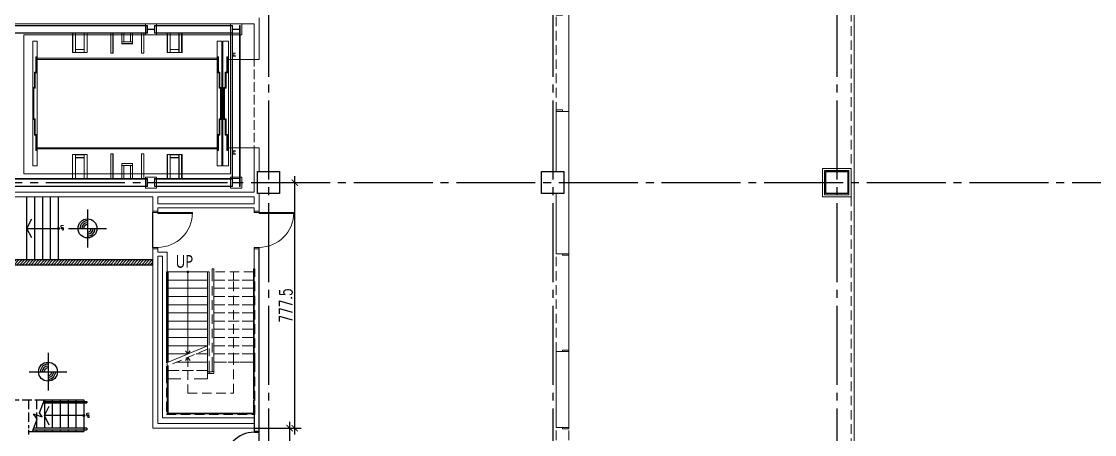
# Model space of a CAD drawing. Header units: millimetres. Extents: x -960 to 41501, y -1010 to 11880.
# Drawn here: x 23577 to 26976, y 3702 to 5010 of the extents above; entities that cross this region are included whole.
import ezdxf
from ezdxf.enums import TextEntityAlignment as Align

# ---------------------------------------------------------------- set-up
doc = ezdxf.new("R2010")
doc.units = ezdxf.units.MM
doc.header["$LTSCALE"] = 100
for name, pattern in [('X-S-FAB-L10$0$COL-CEN-LIN', [3.25, 2.5, -0.25, 0.25, -0.25]), ('X-S-FAB-L10$0$HIDDEN', [0.4, 0.3, -0.1]), ('X-S-FAB-L10$0$JJP_虛線(退縮線、投影線、地下室範圍、非屬本工程、圖面分區)', [0.45, 0.3, -0.15]), ('X-S-FAB-L10$0$虛線', [0.846667, 0.423333, -0.423333])]:
    doc.linetypes.add(name, pattern=pattern)
for name, color, linetype in [('X-S-FAB-L10$0$#3電梯_1F_82_0', 8, 'Continuous'), ('X-S-FAB-L10$0$#3電梯_1F_82_CAGE', 8, 'Continuous'), ('X-S-FAB-L10$0$#3電梯_1F_82_DIM', 8, 'Continuous'), ('X-S-FAB-L10$0$#3電梯_1F_82_RC', 8, 'Continuous'), ('X-S-FAB-L10$0$#3電梯_1F_82_WEIGHT', 8, 'Continuous'), ('X-S-FAB-L10$0$0-arr', 8, 'Continuous'), ('X-S-FAB-L10$0$0-DIM-INT', 8, 'Continuous'), ('X-S-FAB-L10$0$0-DIM-TXT', 8, 'Continuous'), ('X-S-FAB-L10$0$12', 8, 'Continuous'), ('X-S-FAB-L10$0$A-OBJE-2D', 8, 'X-S-FAB-L10$0$HIDDEN'), ('X-S-FAB-L10$0$A-STRS', 8, 'Continuous'), ('X-S-FAB-L10$0$A-TEXT', 8, 'Continuous'), ('X-S-FAB-L10$0$A-WALL-EX', 8, 'Continuous'), ('X-S-FAB-L10$0$A-WALL-IN', 8, 'Continuous'), ('X-S-FAB-L10$0$BLOCK', 8, 'Continuous'), ('X-S-FAB-L10$0$CCL', 8, 'X-S-FAB-L10$0$COL-CEN-LIN'), ('X-S-FAB-L10$0$COL-S', 8, 'Continuous'), ('X-S-FAB-L10$0$Door', 8, 'Continuous'), ('X-S-FAB-L10$0$DW_Frame', 8, 'Continuous'), ('X-S-FAB-L10$0$HID', 8, 'X-S-FAB-L10$0$HIDDEN'), ('X-S-FAB-L10$0$HR', 8, 'Continuous'), ('X-S-FAB-L10$0$ST', 8, 'Continuous'), ('X-S-FAB-L10$0$TXT', 8, 'Continuous'), ('X-S-FAB-L10$0$WALL_188K_IN', 8, 'Continuous')]:
    doc.layers.add(name, color=color, linetype=linetype)
doc.styles.add('X-S-FAB-L10$0$CHINA', font='simplex.shx', dxfattribs={"width": 0.75, "bigfont": 'chineset.shx'})
doc.styles.add('X-S-FAB-L10$0$DimStyUse', font='romans.shx', dxfattribs={"width": 0.7})
doc.styles.add('X-S-FAB-L10$0$Standard', font='', dxfattribs={"width": 0.8})
doc.styles.add('X-S-FAB-L10$0$TG_NOTE_TEXT', font='simplex.shx', dxfattribs={"width": 0.75, "bigfont": 'chineset.shx'})
doc.styles.get('X-S-FAB-L10$0$Standard').set_extended_font_data('Microsoft JhengHei')

# ---------------------------------------------------------------- blocks, each defined once
blk = doc.blocks.new('X-S-FAB-L10$0$FAB2-L05')
at = {"layer": 'X-S-FAB-L10$0$CCL'}
for p, q in [((-1800, 11005), (-1800, 0)), ((-900, 11005), (-900, 0)), ((0, 11005), (0, 0)), ((-26880, 5220), (1210, 5220))]:
    blk.add_line(p, q, dxfattribs=at)
at = {"layer": 'X-S-FAB-L10$0$COL-S'}
for points in [[(-1835, 5255), (-1765, 5255), (-1765, 5185), (-1835, 5185)], [(-935, 5255), (-865, 5255), (-865, 5185), (-935, 5185)], [(-35, 5255), (35, 5255), (35, 5185), (-35, 5185)]]:
    blk.add_lwpolyline(points, close=True, dxfattribs=at)
blk = doc.blocks.new('X-S-FAB-L10$0$萬用門(22改)-REVISED[8]_1')
at = {"layer": 'X-S-FAB-L10$0$Door', "color": 4, "lineweight": 0}
for p, q in [((24009, 4410), (23994, 4410)), ((23994, 4410), (23994, 4405)), ((23994, 4405), (24009, 4405)), ((24009, 4405), (24009, 4410)), ((24009, 4405), (24119, 4405)), ((24009, 4402), (24009, 4405)), ((24119, 4402), (24009, 4402)), ((24119, 4405), (24119, 4402)), ((24009, 4295), (23994, 4295)), ((23994, 4295), (23994, 4290)), ((23994, 4290), (24009, 4290)), ((24009, 4290), (24009, 4295))]:
    blk.add_line(p, q, dxfattribs=at)
blk.add_arc((24009, 4405), 110, 270, 0, dxfattribs=at)
blk = doc.blocks.new('X-S-FAB-L10$0$萬用門(22改)-REVISED[49]_1')
at = {"layer": 'X-S-FAB-L10$0$Door', "color": 4, "linetype": 'X-S-FAB-L10$0$JJP_虛線(退縮線、投影線、地下室範圍、非屬本工程、圖面分區)', "lineweight": 0}
for p, q in [((25271.442029, 3965), (25271.442029, 4275)), ((25290.942029, 4270), (25290.942029, 4275)), ((25290.942029, 4275), (25310.942029, 4275)), ((25310.942029, 4270), (25290.942029, 4270)), ((25310.942029, 4275), (25310.942029, 4270)), ((25310.942029, 3965), (25310.942029, 4275)), ((25310.942029, 3970), (25290.942029, 3970)), ((25290.942029, 3970), (25290.942029, 3965)), ((25290.942029, 3965), (25310.942029, 3965)), ((25310.942029, 3965), (25310.942029, 3970))]:
    blk.add_line(p, q, dxfattribs=at)
blk = doc.blocks.new('X-S-FAB-L10$0$萬用門(22改)-REVISED[50]_1')
at = {"layer": 'X-S-FAB-L10$0$Door', "color": 4, "linetype": 'X-S-FAB-L10$0$JJP_虛線(退縮線、投影線、地下室範圍、非屬本工程、圖面分區)', "lineweight": 0}
for p, q in [((25271.442029, 3325), (25271.442029, 3725)), ((25290.942029, 3720), (25290.942029, 3725)), ((25290.942029, 3725), (25310.942029, 3725)), ((25310.942029, 3720), (25290.942029, 3720)), ((25310.942029, 3725), (25310.942029, 3720)), ((25310.942029, 3325), (25310.942029, 3725)), ((25310.942029, 3330), (25290.942029, 3330)), ((25290.942029, 3330), (25290.942029, 3325)), ((25290.942029, 3325), (25310.942029, 3325)), ((25310.942029, 3325), (25310.942029, 3330))]:
    blk.add_line(p, q, dxfattribs=at)
blk = doc.blocks.new('X-S-FAB-L10$0$萬用門(22改)-REVISED[51]_1')
at = {"layer": 'X-S-FAB-L10$0$Door', "color": 4, "linetype": 'X-S-FAB-L10$0$JJP_虛線(退縮線、投影線、地下室範圍、非屬本工程、圖面分區)', "lineweight": 0}
for p, q in [((25271.442029, 5029.85), (25271.442029, 5034.85)), ((25271.442029, 5034.85), (25291.442029, 5034.85)), ((25271.442029, 4724.85), (25271.442029, 5034.85)), ((25291.442029, 5034.85), (25291.442029, 5029.85)), ((25310.942029, 4724.85), (25310.942029, 5034.85)), ((25291.442029, 5029.85), (25271.442029, 5029.85)), ((25291.442029, 4729.85), (25271.442029, 4729.85)), ((25271.442029, 4729.85), (25271.442029, 4724.85)), ((25271.442029, 4724.85), (25291.442029, 4724.85)), ((25291.442029, 4724.85), (25291.442029, 4729.85))]:
    blk.add_line(p, q, dxfattribs=at)
blk = doc.blocks.new('X-S-FAB-L10$0$_ArchTick')
at = {"color": 0, "linetype": 'ByBlock', "const_width": 0.15}
blk.add_lwpolyline([(-0.5, -0.5), (0.5, 0.5)], dxfattribs=at)
blk = doc.blocks.new('X-S-FAB-L10')
at = {"layer": 'X-S-FAB-L10$0$WALL_188K_IN'}
h = blk.add_hatch(dxfattribs=at)
h.set_pattern_fill('LINE', color=256, scale=2, angle=45)
h.set_pattern_definition([(45, (23895.6165, 4240), (-4.49013, 4.49013), [])])
h.paths.add_polyline_path([(23500, 4240), (23994, 4240), (23994, 4255), (23500, 4255)])
for p, q in [((24395, 4500), (24463.2, 4500)), ((24443.2, 3702.5), (24443.2, 4520)), ((24426.7, 3742.5), (24426.7, 3582.5)), ((24315, 3722.5), (24446.7, 3722.5)), ((24315, 3722.5), (24463.2, 3722.5)), ((24330, 3712.5), (24315, 3712.5))]:
    blk.add_line(p, q)
blk.add_lwpolyline([(23612.5, 3712.5), (23627, 3751), (23616, 3768.3), (23623.8, 3765.3), (23643.3, 3758), (23634.8, 3771.5, -0.234256), (23634.8, 3771.6), (23650.2, 3812.5)], format="xyb")
blk.add_arc((24315, 3615.5), 94, 90, 180)
at = {"layer": 'X-S-FAB-L10$0$#3電梯_1F_82_0', "lineweight": 0}
for p, q in [((23867.2, 4909.4), (23867.2, 4972.5)), ((23957.8, 4909.4), (23957.8, 4972.5)), ((23867.2, 4590.6), (23867.2, 4512.5)), ((23957.8, 4590.6), (23957.8, 4512.5))]:
    blk.add_line(p, q, dxfattribs=at)
at = {"layer": 'X-S-FAB-L10$0$#3電梯_1F_82_0', "lineweight": 0, "flags": 128}
for points in [[(23867.8, 4909.4), (23860.3, 4909.4), (23860.3, 4972.5), (23867.8, 4972.5)], [(23957.2, 4909.4), (23964.7, 4909.4), (23964.7, 4972.5), (23957.2, 4972.5)], [(23867.8, 4590.6), (23860.3, 4590.6), (23860.3, 4512.5), (23867.8, 4512.5)], [(23957.2, 4590.6), (23964.7, 4590.6), (23964.7, 4512.5), (23957.2, 4512.5)]]:
    blk.add_lwpolyline(points, close=True, dxfattribs=at)
at = {"layer": 'X-S-FAB-L10$0$#3電梯_1F_82_CAGE', "lineweight": 0}
for p, q in [((24197.5, 4893.5), (23627.5, 4893.5)), ((23627.5, 4890), (24197.5, 4890)), ((23627.5, 4610), (24197.5, 4610)), ((23627.5, 4606.5), (24197.5, 4606.5))]:
    blk.add_line(p, q, dxfattribs=at)
at = {"layer": 'X-S-FAB-L10$0$#3電梯_1F_82_CAGE', "lineweight": 0, "flags": 128}
for points in [[(23613, 4947.2), (23613, 4552.7), (23627.5, 4552.7), (23627.5, 4947.2)], [(24212, 4947.2), (24212, 4552.7), (24197.5, 4552.7), (24197.5, 4947.2)], [(24233, 4947.2), (24233, 4552.7), (24215, 4552.7), (24215, 4947.2)], [(23623, 4847.4), (23623, 4898.1), (23625, 4898.1), (23625, 4847.4)], [(24202, 4847.4), (24202, 4898.1), (24200, 4898.1), (24200, 4847.4)], [(24228, 4847.4), (24230.4, 4847.4), (24230.4, 4898.1), (24228, 4898.1)], [(23619, 4798.7), (23619, 4849.4), (23621, 4849.4), (23621, 4798.7)], [(24206, 4798.7), (24206, 4849.4), (24204, 4849.4), (24204, 4798.7)], [(24223.2, 4798.7), (24225.6, 4798.7), (24225.6, 4849.4), (24223.2, 4849.4)], [(23619, 4701.3), (23619, 4650.6), (23621, 4650.6), (23621, 4701.3)], [(24206, 4701.3), (24206, 4650.6), (24204, 4650.6), (24204, 4701.3)], [(24223.2, 4701.3), (24225.6, 4701.3), (24225.6, 4650.6), (24223.2, 4650.6)], [(23623, 4652.6), (23623, 4601.9), (23625, 4601.9), (23625, 4652.6)], [(24202, 4652.6), (24202, 4601.9), (24200, 4601.9), (24200, 4652.6)], [(24228, 4652.6), (24230.4, 4652.6), (24230.4, 4601.9), (24228, 4601.9)]]:
    blk.add_lwpolyline(points, close=True, dxfattribs=at)
for points in [[(23615, 4750), (23615, 4800.7), (23617, 4800.7), (23617, 4750), (23615, 4750), (23617, 4750)], [(24210, 4750), (24210, 4800.7), (24208, 4800.7), (24208, 4750), (24210, 4750), (24208, 4750)], [(24220.8, 4750), (24220.8, 4800.7), (24218.4, 4800.7), (24218.4, 4750), (24220.8, 4750), (24218.4, 4750)], [(23615, 4750), (23615, 4699.3), (23617, 4699.3), (23617, 4750), (23615, 4750), (23617, 4750)], [(24210, 4750), (24210, 4699.3), (24208, 4699.3), (24208, 4750), (24210, 4750), (24208, 4750)], [(24220.8, 4750), (24220.8, 4699.3), (24218.4, 4699.3), (24218.4, 4750), (24220.8, 4750), (24218.4, 4750)]]:
    blk.add_lwpolyline(points, dxfattribs=at)
at = {"layer": 'X-S-FAB-L10$0$#3電梯_1F_82_DIM', "lineweight": 0}
for p, q in [((23585, 4527.5), (23585, 4967.5)), ((23585, 4967.5), (24240, 4967.5)), ((24240, 4527.5), (24240, 4967.5)), ((23585, 4627.2), (23585, 4627.2)), ((23585, 4527.5), (24240, 4527.5))]:
    blk.add_line(p, q, dxfattribs=at)
at = {"layer": 'X-S-FAB-L10$0$#3電梯_1F_82_RC', "lineweight": 0}
for p, q in [((24232.5, 4894), (24232.5, 4890)), ((24232.5, 4894), (24233.5, 4894)), ((24232.5, 4890), (24315, 4890)), ((24232.5, 4606), (24232.5, 4610)), ((24232.5, 4610), (24315, 4610)), ((24232.5, 4606), (24233.5, 4606))]:
    blk.add_line(p, q, dxfattribs=at)
at = {"layer": 'X-S-FAB-L10$0$#3電梯_1F_82_WEIGHT', "lineweight": 0}
for p, q in [((23975, 4972.5), (23975, 4997.5)), ((23975, 4997.5), (23976.4, 4997.5)), ((23976.4, 4997.5), (23976.4, 4987)), ((23998.6, 4987), (23998.6, 4997.5)), ((23998.6, 4997.5), (24000, 4997.5)), ((24000, 4972.5), (24000, 4997.5)), ((24245, 4972.5), (24245, 4997.5)), ((24245, 4997.5), (24246.4, 4997.5)), ((24246.4, 4997.5), (24246.4, 4987)), ((24268.6, 4987), (24268.6, 4997.5)), ((24268.6, 4997.5), (24270, 4997.5)), ((24270, 4972.5), (24270, 4997.5)), ((23550, 4996.1), (23975, 4996.1)), ((23550, 4973.9), (23975, 4973.9)), ((23739, 4911.3), (23739, 4972.5)), ((23740.1, 4911.3), (23740.1, 4972.5)), ((23748.4, 4911.3), (23748.4, 4972.5)), ((23749, 4911.3), (23749, 4972.5)), ((23776, 4911.3), (23776, 4972.5)), ((23776.6, 4911.3), (23776.6, 4972.5)), ((23785.3, 4911.3), (23785.3, 4972.5)), ((23786, 4972.5), (23786, 4911.3)), ((23895.8, 4939.5), (23895.8, 4972.5)), ((23929.1, 4939.5), (23929.1, 4972.5)), ((23976.4, 4972.5), (23975, 4972.5)), ((23976.4, 4982.9), (23976.4, 4972.5)), ((23978, 4985.4), (23997, 4985.4)), ((23997, 4984.5), (23978, 4984.5)), ((23998.6, 4972.5), (23998.6, 4982.9)), ((24000, 4972.5), (23998.6, 4972.5)), ((24000, 4996.1), (24245, 4996.1)), ((24000, 4973.9), (24245, 4973.9)), ((24039, 4972.5), (24039, 4911.3)), ((24039.7, 4911.3), (24039.7, 4972.5)), ((24048.4, 4911.3), (24048.4, 4972.5)), ((24049, 4911.3), (24049, 4972.5)), ((24076, 4911.3), (24076, 4972.5)), ((24076.6, 4911.3), (24076.6, 4972.5)), ((24084.9, 4911.3), (24084.9, 4972.5)), ((24086, 4911.3), (24086, 4972.5)), ((24246.4, 4972.5), (24245, 4972.5)), ((24246.4, 4982.9), (24246.4, 4972.5)), ((24246.4, 4972.5), (24246.4, 4512.5)), ((24248, 4985.4), (24267, 4985.4)), ((24267, 4984.5), (24248, 4984.5)), ((24268.6, 4972.5), (24268.6, 4982.9)), ((24270, 4972.5), (24268.6, 4972.5)), ((24268.6, 4972.5), (24268.6, 4512.5)), ((23895.8, 4940.1), (23929.1, 4940.1)), ((23786, 4911.3), (23739, 4911.3)), ((23776, 4921.3), (23749, 4921.3)), ((23776, 4920.8), (23749, 4920.8)), ((23776, 4911.9), (23749, 4911.9)), ((24039, 4911.3), (24086, 4911.3)), ((24049, 4921.3), (24076, 4921.3)), ((24049, 4920.8), (24076, 4920.8)), ((24049, 4911.9), (24076, 4911.9)), ((24245, 4910), (24255, 4910)), ((24245, 4910), (24245, 4909.2)), ((24245, 4909.2), (24248.7, 4909.2)), ((24248.7, 4900.8), (24245, 4900.8)), ((24245, 4900.8), (24245, 4900)), ((24245, 4900), (24255, 4900)), ((24249.7, 4908.2), (24249.7, 4901.8)), ((24250.3, 4901.8), (24250.3, 4908.2)), ((24251.3, 4909.2), (24255, 4909.2)), ((24255, 4900.8), (24251.3, 4900.8)), ((24255, 4909.2), (24255, 4910)), ((24255, 4900), (24255, 4900.8)), ((23786, 4588.7), (23739, 4588.7)), ((23739, 4588.7), (23739, 4512.5)), ((23739.5, 4588.7), (23739.5, 4512.5)), ((23748.4, 4588.7), (23748.4, 4512.5)), ((23749, 4588.7), (23749, 4512.5)), ((23776, 4588.7), (23776, 4512.5)), ((23776.6, 4588.7), (23776.6, 4512.5)), ((23785.3, 4588.7), (23785.3, 4512.5)), ((23786, 4512.5), (23786, 4588.7)), ((24039, 4512.5), (24039, 4588.7)), ((24039, 4588.7), (24086, 4588.7)), ((24039.7, 4588.7), (24039.7, 4512.5)), ((24048.4, 4588.7), (24048.4, 4512.5)), ((24049, 4588.7), (24049, 4512.5)), ((24076, 4588.7), (24076, 4512.5)), ((24076.6, 4588.7), (24076.6, 4512.5)), ((24084.9, 4588.7), (24084.9, 4512.5)), ((24086, 4588.7), (24086, 4512.5)), ((24245, 4600), (24255, 4600)), ((24245, 4599.2), (24245, 4600)), ((24248.7, 4599.2), (24245, 4599.2)), ((24245, 4590.8), (24248.7, 4590.8)), ((24245, 4590), (24245, 4590.8)), ((24245, 4590), (24255, 4590)), ((24249.7, 4591.8), (24249.7, 4598.2)), ((24250.3, 4598.2), (24250.3, 4591.8)), ((24255, 4599.2), (24251.3, 4599.2)), ((24251.3, 4590.8), (24255, 4590.8)), ((24255, 4600), (24255, 4599.2)), ((24255, 4590.8), (24255, 4590)), ((23776, 4588.1), (23749, 4588.1)), ((23776, 4579.2), (23749, 4579.2)), ((23776, 4578.7), (23749, 4578.7)), ((23895.8, 4560.5), (23895.8, 4512.5)), ((23895.8, 4559.9), (23929.1, 4559.9)), ((23929.1, 4560.5), (23929.1, 4512.5)), ((24049, 4588.1), (24076, 4588.1)), ((24049, 4579.2), (24076, 4579.2)), ((24049, 4578.7), (24076, 4578.7)), ((23555, 4511.1), (23975, 4511.1)), ((23555, 4488.9), (23975, 4488.9)), ((23975, 4487.5), (23975, 4512.5)), ((23975, 4512.5), (23976.4, 4512.5)), ((23976.4, 4487.5), (23975, 4487.5)), ((23976.4, 4512.5), (23976.4, 4502)), ((23976.4, 4497.9), (23976.4, 4487.5)), ((23978, 4500.4), (23997, 4500.4)), ((23997, 4499.5), (23978, 4499.5)), ((23998.6, 4502), (23998.6, 4512.5)), ((23998.6, 4512.5), (24000, 4512.5)), ((23998.6, 4487.5), (23998.6, 4497.9)), ((24000, 4487.5), (23998.6, 4487.5)), ((24000, 4487.5), (24000, 4512.5)), ((24000, 4511.1), (24245, 4511.1)), ((24000, 4488.9), (24245, 4488.9)), ((24245, 4487.5), (24245, 4512.5)), ((24245, 4512.5), (24246.4, 4512.5)), ((24246.4, 4487.5), (24245, 4487.5)), ((24246.4, 4512.5), (24246.4, 4502)), ((24246.4, 4497.9), (24246.4, 4487.5)), ((24248, 4500.4), (24267, 4500.4)), ((24267, 4499.5), (24248, 4499.5)), ((24268.6, 4502), (24268.6, 4512.5)), ((24268.6, 4512.5), (24270, 4512.5)), ((24268.6, 4487.5), (24268.6, 4497.9)), ((24270, 4487.5), (24268.6, 4487.5)), ((24270, 4487.5), (24270, 4512.5))]:
    blk.add_line(p, q, dxfattribs=at)
at = {"layer": 'X-S-FAB-L10$0$#3電梯_1F_82_WEIGHT', "lineweight": 0, "flags": 128}
for points in [[(23975, 4972.5), (23550, 4972.5), (23550, 4997.5), (23975, 4997.5)], [(24245, 4972.5), (24000, 4972.5), (24000, 4997.5), (24245, 4997.5)], [(24245, 4512.5), (24245, 4972.5), (24270, 4972.5), (24270, 4512.5)], [(23895.8, 4939.5), (23895.8, 4946), (23929.1, 4946), (23929.1, 4939.5)], [(23895.8, 4560.5), (23895.8, 4554), (23929.1, 4554), (23929.1, 4560.5)], [(23975, 4487.5), (23555, 4487.5), (23555, 4512.5), (23975, 4512.5)], [(24245, 4487.5), (24000, 4487.5), (24000, 4512.5), (24245, 4512.5)]]:
    blk.add_lwpolyline(points, close=True, dxfattribs=at)
for points in [[(23970, 5002.5), (24005, 5002.5)], [(24005, 5002.5), (24005, 4967.5), (23970, 4967.5), (23970, 5002.5)], [(24240, 5002.5), (24275, 5002.5)], [(24275, 5002.5), (24275, 4967.5), (24240, 4967.5), (24240, 5002.5)], [(23901.7, 4946), (23901.7, 4972.5), (23895.2, 4972.5), (23895.2, 4939.5), (23901.7, 4939.5)], [(23923.2, 4946), (23923.2, 4972.5), (23929.7, 4972.5), (23929.7, 4939.5), (23923.2, 4939.5)], [(23901.7, 4554), (23901.7, 4512.5), (23895.2, 4512.5), (23895.2, 4560.5), (23901.7, 4560.5)], [(23923.2, 4554), (23923.2, 4512.5), (23929.7, 4512.5), (23929.7, 4560.5), (23923.2, 4560.5)], [(23970, 4482.5), (23970, 4517.5), (24005, 4517.5), (24005, 4482.5)], [(24240, 4482.5), (24240, 4517.5), (24275, 4517.5), (24275, 4482.5)], [(24005, 4482.5), (23970, 4482.5)], [(24275, 4482.5), (24240, 4482.5)]]:
    blk.add_lwpolyline(points, dxfattribs=at)
at = {"layer": 'X-S-FAB-L10$0$#3電梯_1F_82_WEIGHT', "lineweight": 0}
for centre, radius, start, end in [((23978, 4987), 1.6, 180, 270), ((23978, 4982.9), 1.6, 90, 180), ((23997, 4987), 1.6, 270, 0), ((23997, 4982.9), 1.6, 0, 90), ((24248, 4987), 1.6, 180, 270), ((24248, 4982.9), 1.6, 90, 180), ((24267, 4987), 1.6, 270, 0), ((24267, 4982.9), 1.6, 0, 90), ((24248.7, 4908.2), 1, 0, 90), ((24248.7, 4901.8), 1, 270, 0), ((24251.3, 4908.2), 1, 90, 180), ((24251.3, 4901.8), 1, 180, 270), ((24248.7, 4598.2), 1, 0, 90), ((24248.7, 4591.8), 1, 270, 0), ((24251.3, 4598.2), 1, 90, 180), ((24251.3, 4591.8), 1, 180, 270), ((23978, 4502), 1.6, 180, 270), ((23978, 4497.9), 1.6, 90, 180), ((23997, 4502), 1.6, 270, 0), ((23997, 4497.9), 1.6, 0, 90), ((24248, 4502), 1.6, 180, 270), ((24248, 4497.9), 1.6, 90, 180), ((24267, 4502), 1.6, 270, 0), ((24267, 4497.9), 1.6, 0, 90)]:
    blk.add_arc(centre, radius, start, end, dxfattribs=at)
at = {"layer": 'X-S-FAB-L10$0$0-arr'}
for p, q in [((23595, 4355), (23610, 4385)), ((23610, 4325), (23595, 4355)), ((23650, 3762.5), (23665, 3792.5)), ((23665, 3732.5), (23650, 3762.5))]:
    blk.add_line(p, q, dxfattribs=at)
for centre in [(23695, 4355), (23775, 3762.5)]:
    blk.add_circle(centre, 3, dxfattribs=at)
at = {"layer": 'X-S-FAB-L10$0$0-DIM-INT'}
for p, q in [((23786.6, 4415), (23786.6, 4295)), ((23726.6, 4355), (23846.6, 4355)), ((23661.6, 3961.4), (23661.6, 3841.4)), ((23601.6, 3901.4), (23721.6, 3901.4))]:
    blk.add_line(p, q, dxfattribs=at)
for centre in [(23786.6, 4355), (23661.6, 3901.4)]:
    blk.add_circle(centre, 30, dxfattribs=at)
for centre, radius, start, end in [((23786.6, 4355), 24, 90, 180), ((23786.6, 4355), 18, 90, 180), ((23786.6, 4355), 12, 90, 180), ((23786.6, 4355), 24, 270, 0), ((23786.6, 4355), 18, 270, 0), ((23786.6, 4355), 12, 270, 0), ((23661.6, 3901.4), 24, 90, 180), ((23661.6, 3901.4), 18, 90, 180), ((23661.6, 3901.4), 12, 90, 180), ((23661.6, 3901.4), 24, 270, 0), ((23661.6, 3901.4), 18, 270, 0), ((23661.6, 3901.4), 12, 270, 0)]:
    blk.add_arc(centre, radius, start, end, dxfattribs=at)
at = {"layer": 'X-S-FAB-L10$0$12'}
for p, q in [((23595, 4355), (23695, 4355)), ((23775, 3762.5), (23650, 3762.5))]:
    blk.add_line(p, q, dxfattribs=at)
at = {"layer": 'X-S-FAB-L10$0$A-OBJE-2D', "lineweight": 0}
blk.add_line((24315, 4897.5), (24315, 4597.5), dxfattribs=at)
at = {"layer": 'X-S-FAB-L10$0$A-STRS', "lineweight": 0}
for p, q in [((24037, 4217.5), (24037, 3929.4)), ((24042, 4217.5), (24037, 4217.5)), ((24042, 3931.5), (24042, 4217.5)), ((24167, 4217.5), (24042, 4217.5)), ((24042, 4217.5), (24042, 4191.5)), ((24104.5, 4217.5), (24104.5, 4191.5)), ((24167, 4217.5), (24167, 3983.5)), ((24172, 4217.5), (24167, 4217.5)), ((24167, 4191.5), (24167, 4217.5)), ((24172, 3985.6), (24172, 4217.5)), ((24042, 4191.5), (24167, 4191.5)), ((24167, 4191.5), (24042, 4191.5)), ((24042, 4191.5), (24042, 4165.5)), ((24104.5, 4191.5), (24104.5, 3957.5)), ((24167, 4165.5), (24167, 4191.5)), ((24042, 4165.5), (24167, 4165.5)), ((24167, 4165.5), (24042, 4165.5)), ((24042, 4165.5), (24042, 4139.5)), ((24167, 4139.5), (24167, 4165.5)), ((24042, 4139.5), (24167, 4139.5)), ((24167, 4139.5), (24042, 4139.5)), ((24042, 4139.5), (24042, 4113.5)), ((24042, 4113.5), (24167, 4113.5)), ((24167, 4113.5), (24042, 4113.5)), ((24042, 4113.5), (24042, 4087.5)), ((24167, 4113.5), (24167, 4139.5)), ((24167, 4087.5), (24167, 4113.5)), ((24042, 4087.5), (24167, 4087.5)), ((24167, 4087.5), (24042, 4087.5)), ((24042, 4087.5), (24042, 4061.5)), ((24167, 4061.5), (24167, 4087.5)), ((24042, 4061.5), (24167, 4061.5)), ((24167, 4061.5), (24042, 4061.5)), ((24042, 4061.5), (24042, 4035.5)), ((24167, 4035.5), (24167, 4061.5)), ((24042, 4035.5), (24167, 4035.5)), ((24167, 4035.5), (24042, 4035.5)), ((24042, 4035.5), (24042, 4009.5)), ((24167, 4009.5), (24167, 4035.5)), ((24042, 4009.5), (24167, 4009.5)), ((24167, 4009.5), (24042, 4009.5)), ((24042, 4009.5), (24042, 3983.5)), ((24042, 3983.5), (24167, 3983.5)), ((24167, 3983.5), (24042, 3983.5)), ((24042, 3983.5), (24042, 3957.5)), ((24167, 3983.5), (24042, 3931.5)), ((24167, 3983.5), (24167, 4009.5)), ((24042, 3957.5), (24104.5, 3957.5)), ((24104.5, 3957.5), (24042, 3957.5)), ((24042, 3957.5), (24042, 3931.5)), ((24097, 3967.5), (24104.5, 3957.5)), ((24104.5, 3957.5), (24112, 3967.5))]:
    blk.add_line(p, q, dxfattribs=at)
at = {"layer": 'X-S-FAB-L10$0$A-STRS', "linetype": 'X-S-FAB-L10$0$JJP_虛線(退縮線、投影線、地下室範圍、非屬本工程、圖面分區)', "lineweight": 0}
for p, q in [((24167, 4217.5), (24042, 4217.5)), ((24042, 4217.5), (24042, 4191.5)), ((24167, 4191.5), (24167, 4217.5)), ((24167, 4217.5), (24167, 4217.5)), ((24167, 4191.5), (24167, 4217.5)), ((24187, 4227.5), (24182, 4227.5)), ((24182, 4227.5), (24182, 4217.5)), ((24182, 4217.5), (24182, 3931.5)), ((24187, 4217.5), (24187, 4227.5)), ((24187, 4217.5), (24187, 4217.5)), ((24187, 4217.5), (24187, 4191.5)), ((24187, 3931.5), (24187, 4217.5)), ((24312, 4217.5), (24187, 4217.5)), ((24187, 4217.5), (24187, 4191.5)), ((24312, 4217.5), (24187, 4217.5)), ((24187, 4217.5), (24187, 4191.5)), ((24249.5, 4191.5), (24249.5, 4217.5)), ((24317, 4227.5), (24312, 4227.5)), ((24312, 4227.5), (24312, 4217.5)), ((24312, 4217.5), (24312, 3931.5)), ((24312, 4191.5), (24312, 4217.5)), ((24312, 4191.5), (24312, 4217.5)), ((24317, 4217.5), (24317, 4227.5)), ((24317, 3931.5), (24317, 4217.5)), ((24042, 4191.5), (24167, 4191.5)), ((24167, 4191.5), (24042, 4191.5)), ((24042, 4191.5), (24042, 4165.5)), ((24167, 4165.5), (24167, 4191.5)), ((24167, 4191.5), (24167, 4191.5)), ((24167, 4191.5), (24167, 4191.5)), ((24167, 4165.5), (24167, 4191.5)), ((24187, 4191.5), (24187, 4191.5)), ((24187, 4191.5), (24187, 4165.5)), ((24187, 4191.5), (24187, 4191.5)), ((24312, 4191.5), (24187, 4191.5)), ((24187, 4191.5), (24187, 4165.5)), ((24187, 4191.5), (24312, 4191.5)), ((24312, 4191.5), (24187, 4191.5)), ((24187, 4191.5), (24187, 4165.5)), ((24187, 4191.5), (24312, 4191.5)), ((24249.5, 3931.5), (24249.5, 4191.5)), ((24312, 4165.5), (24312, 4191.5)), ((24312, 4165.5), (24312, 4191.5)), ((24042, 4165.5), (24167, 4165.5)), ((24167, 4165.5), (24042, 4165.5)), ((24042, 4165.5), (24042, 4139.5)), ((24167, 4139.5), (24167, 4165.5)), ((24167, 4165.5), (24167, 4165.5)), ((24167, 4165.5), (24167, 4165.5)), ((24167, 4139.5), (24167, 4165.5)), ((24187, 4165.5), (24187, 4165.5)), ((24187, 4165.5), (24187, 4139.5)), ((24187, 4165.5), (24187, 4165.5)), ((24312, 4165.5), (24187, 4165.5)), ((24187, 4165.5), (24187, 4139.5)), ((24187, 4165.5), (24312, 4165.5)), ((24312, 4165.5), (24187, 4165.5)), ((24187, 4165.5), (24187, 4139.5)), ((24187, 4165.5), (24312, 4165.5)), ((24312, 4139.5), (24312, 4165.5)), ((24312, 4139.5), (24312, 4165.5)), ((24042, 4139.5), (24167, 4139.5)), ((24167, 4139.5), (24042, 4139.5)), ((24042, 4139.5), (24042, 4113.5)), ((24042, 4113.5), (24167, 4113.5)), ((24167, 4113.5), (24042, 4113.5)), ((24042, 4113.5), (24042, 4087.5)), ((24167, 4113.5), (24167, 4139.5)), ((24167, 4139.5), (24167, 4139.5)), ((24167, 4139.5), (24167, 4139.5)), ((24167, 4113.5), (24167, 4139.5)), ((24167, 4087.5), (24167, 4113.5)), ((24167, 4113.5), (24167, 4113.5)), ((24167, 4113.5), (24167, 4113.5)), ((24167, 4087.5), (24167, 4113.5)), ((24187, 4139.5), (24187, 4139.5)), ((24187, 4139.5), (24187, 4113.5)), ((24187, 4139.5), (24187, 4139.5)), ((24312, 4139.5), (24187, 4139.5)), ((24187, 4139.5), (24187, 4113.5)), ((24187, 4139.5), (24312, 4139.5)), ((24312, 4139.5), (24187, 4139.5)), ((24187, 4139.5), (24187, 4113.5)), ((24187, 4139.5), (24312, 4139.5)), ((24187, 4113.5), (24187, 4113.5)), ((24187, 4113.5), (24187, 4087.5)), ((24187, 4113.5), (24187, 4113.5)), ((24312, 4113.5), (24187, 4113.5)), ((24187, 4113.5), (24187, 4087.5)), ((24187, 4113.5), (24312, 4113.5)), ((24312, 4113.5), (24187, 4113.5)), ((24187, 4113.5), (24187, 4087.5)), ((24187, 4113.5), (24312, 4113.5)), ((24312, 4113.5), (24312, 4139.5)), ((24312, 4113.5), (24312, 4139.5)), ((24312, 4087.5), (24312, 4113.5)), ((24312, 4087.5), (24312, 4113.5)), ((24042, 4087.5), (24167, 4087.5)), ((24167, 4087.5), (24042, 4087.5)), ((24042, 4087.5), (24042, 4061.5)), ((24167, 4061.5), (24167, 4087.5)), ((24167, 4087.5), (24167, 4087.5)), ((24167, 4087.5), (24167, 4087.5)), ((24167, 4061.5), (24167, 4087.5)), ((24187, 4087.5), (24187, 4087.5)), ((24187, 4087.5), (24187, 4061.5)), ((24187, 4087.5), (24187, 4087.5)), ((24312, 4087.5), (24187, 4087.5)), ((24187, 4087.5), (24187, 4061.5)), ((24187, 4087.5), (24312, 4087.5)), ((24312, 4087.5), (24187, 4087.5)), ((24187, 4087.5), (24187, 4061.5)), ((24187, 4087.5), (24312, 4087.5)), ((24312, 4061.5), (24312, 4087.5)), ((24312, 4061.5), (24312, 4087.5)), ((24042, 4061.5), (24167, 4061.5)), ((24167, 4061.5), (24042, 4061.5)), ((24042, 4061.5), (24042, 4035.5)), ((24167, 4035.5), (24167, 4061.5)), ((24167, 4061.5), (24167, 4061.5)), ((24167, 4061.5), (24167, 4061.5)), ((24167, 4035.5), (24167, 4061.5)), ((24187, 4061.5), (24187, 4061.5)), ((24187, 4061.5), (24187, 4035.5)), ((24187, 4061.5), (24187, 4061.5)), ((24312, 4061.5), (24187, 4061.5)), ((24187, 4061.5), (24187, 4035.5)), ((24187, 4061.5), (24312, 4061.5)), ((24312, 4061.5), (24187, 4061.5)), ((24187, 4061.5), (24187, 4035.5)), ((24187, 4061.5), (24312, 4061.5)), ((24312, 4035.5), (24312, 4061.5)), ((24312, 4035.5), (24312, 4061.5)), ((24042, 4035.5), (24167, 4035.5)), ((24167, 4035.5), (24042, 4035.5)), ((24042, 4035.5), (24042, 4009.5)), ((24167, 4009.5), (24167, 4035.5)), ((24167, 4035.5), (24167, 4035.5)), ((24167, 4035.5), (24167, 4035.5)), ((24167, 4009.5), (24167, 4035.5)), ((24187, 4035.5), (24187, 4035.5)), ((24187, 4035.5), (24187, 4009.5)), ((24187, 4035.5), (24187, 4035.5)), ((24312, 4035.5), (24187, 4035.5)), ((24187, 4035.5), (24187, 4009.5)), ((24187, 4035.5), (24312, 4035.5)), ((24312, 4035.5), (24187, 4035.5)), ((24187, 4035.5), (24187, 4009.5)), ((24187, 4035.5), (24312, 4035.5)), ((24312, 4009.5), (24312, 4035.5)), ((24312, 4009.5), (24312, 4035.5)), ((24042, 4009.5), (24167, 4009.5)), ((24167, 4009.5), (24042, 4009.5)), ((24042, 4009.5), (24042, 3983.5)), ((24042, 3983.5), (24167, 3983.5)), ((24167, 3983.5), (24042, 3983.5)), ((24042, 3983.5), (24042, 3957.5)), ((24167, 3983.5), (24167, 4009.5)), ((24167, 4009.5), (24167, 4009.5)), ((24167, 4009.5), (24167, 4009.5)), ((24167, 3983.5), (24167, 4009.5)), ((24167, 3983.5), (24167, 3983.5)), ((24167, 3983.5), (24167, 3983.5)), ((24167, 3957.5), (24167, 3983.5)), ((24187, 4009.5), (24187, 4009.5)), ((24187, 4009.5), (24187, 3991.8)), ((24187, 4009.5), (24187, 4009.5)), ((24312, 4009.5), (24187, 4009.5)), ((24187, 4009.5), (24187, 3983.5)), ((24187, 4009.5), (24312, 4009.5)), ((24312, 4009.5), (24187, 4009.5)), ((24187, 4009.5), (24187, 3983.5)), ((24187, 4009.5), (24312, 4009.5)), ((24312, 3983.5), (24187, 3983.5)), ((24187, 3983.5), (24187, 3957.5)), ((24187, 3983.5), (24312, 3983.5)), ((24312, 3983.5), (24187, 3983.5)), ((24187, 3983.5), (24187, 3957.5)), ((24187, 3983.5), (24312, 3983.5)), ((24312, 3983.5), (24312, 4009.5)), ((24312, 3983.5), (24312, 4009.5)), ((24312, 3957.5), (24312, 3983.5)), ((24312, 3957.5), (24312, 3983.5)), ((24167, 3972.7), (24042, 3920.7)), ((24042, 3957.5), (24104.5, 3957.5)), ((24104.5, 3957.5), (24042, 3957.5)), ((24042, 3957.5), (24042, 3931.5)), ((24104.5, 3946.7), (24097, 3936.7)), ((24104.5, 3946.7), (24104.5, 3905.5)), ((24112, 3936.7), (24104.5, 3946.7)), ((24130.5, 3957.5), (24167, 3957.5)), ((24167, 3957.5), (24130.5, 3957.5)), ((24130.5, 3957.5), (24167, 3957.5)), ((24167, 3957.5), (24130.5, 3957.5)), ((24167, 3972.7), (24167, 3905.5)), ((24167, 3957.5), (24167, 3972.7)), ((24167, 3931.5), (24167, 3957.5)), ((24167, 3931.5), (24167, 3957.5)), ((24172, 3905.5), (24172, 3974.7)), ((24312, 3957.5), (24187, 3957.5)), ((24187, 3957.5), (24187, 3931.5)), ((24187, 3957.5), (24312, 3957.5)), ((24187, 3957.5), (24187, 3931.5)), ((24312, 3957.5), (24187, 3957.5)), ((24187, 3957.5), (24312, 3957.5)), ((24312, 3931.5), (24312, 3957.5)), ((24312, 3931.5), (24312, 3957.5)), ((24037, 3918.6), (24037, 3905.5)), ((24042, 3905.5), (24042, 3920.7)), ((24042, 3920.7), (24042, 3905.5)), ((24042, 3920.7), (24042, 3905.5)), ((24068, 3931.5), (24167, 3931.5)), ((24167, 3931.5), (24068, 3931.5)), ((24068, 3931.5), (24167, 3931.5)), ((24167, 3931.5), (24068, 3931.5)), ((24167, 3905.5), (24167, 3931.5)), ((24167, 3905.5), (24167, 3931.5)), ((24182, 3931.5), (24182, 3901.5)), ((24187, 3901.5), (24187, 3931.5)), ((24187, 3931.5), (24312, 3931.5)), ((24312, 3931.5), (24187, 3931.5)), ((24187, 3931.5), (24187, 3895.5)), ((24187, 3931.5), (24312, 3931.5)), ((24249.5, 3833), (24249.5, 3931.5)), ((24312, 3931.5), (24312, 3901.5)), ((24312, 3770.5), (24312, 3931.5)), ((24317, 3901.5), (24317, 3931.5)), ((24037, 3905.5), (24037, 3895.5)), ((24037, 3895.5), (24042, 3895.5)), ((24037, 3895.5), (24037, 3765.5)), ((24042, 3895.5), (24037, 3895.5)), ((24042, 3895.5), (24042, 3905.5)), ((24042, 3905.5), (24167, 3905.5)), ((24167, 3905.5), (24042, 3905.5)), ((24167, 3905.5), (24042, 3905.5)), ((24167, 3905.5), (24042, 3905.5)), ((24042, 3905.5), (24167, 3905.5)), ((24167, 3905.5), (24042, 3905.5)), ((24042, 3905.5), (24042, 3770.5)), ((24042, 3770.5), (24042, 3895.5)), ((24104.5, 3905.5), (24104.5, 3833)), ((24167, 3905.5), (24167, 3895.5)), ((24167, 3895.5), (24167, 3905.5)), ((24182, 3900.5), (24167, 3900.5)), ((24167, 3900.5), (24167, 3895.5)), ((24167, 3895.5), (24172, 3895.5)), ((24167, 3895.5), (24187, 3895.5)), ((24187, 3895.5), (24167, 3895.5)), ((24172, 3895.5), (24172, 3905.5)), ((24187, 3901.5), (24182, 3901.5)), ((24182, 3901.5), (24182, 3900.5)), ((24182, 3901.5), (24187, 3901.5)), ((24187, 3895.5), (24187, 3901.5)), ((24317, 3901.5), (24312, 3901.5)), ((24312, 3901.5), (24312, 3770.5)), ((24312, 3901.5), (24317, 3901.5)), ((24317, 3765.5), (24317, 3901.5)), ((24104.5, 3833), (24249.5, 3833)), ((24037, 3765.5), (24317, 3765.5)), ((24312, 3770.5), (24042, 3770.5)), ((24042, 3770.5), (24312, 3770.5))]:
    blk.add_line(p, q, dxfattribs=at)
at = {"layer": 'X-S-FAB-L10$0$A-STRS', "linetype": 'X-S-FAB-L10$0$虛線', "lineweight": 0}
for p, q in [((24312, 3931.5), (24187, 3931.5)), ((24187, 3931.5), (24187, 3895.5)), ((24312, 3770.5), (24312, 3931.5)), ((24167, 3878.3), (24042, 3878.3)), ((24042, 3878.3), (24042, 3770.5)), ((24187, 3895.5), (24167, 3895.5)), ((24167, 3895.5), (24167, 3878.3)), ((24042, 3770.5), (24312, 3770.5))]:
    blk.add_line(p, q, dxfattribs=at)
at = {"layer": 'X-S-FAB-L10$0$A-STRS', "lineweight": 0, "flags": 128}
blk.add_lwpolyline([(24102, 4217.5, 1), (24107, 4217.5, 1)], format="xyb", close=True, dxfattribs=at)
at = {"layer": 'X-S-FAB-L10$0$A-WALL-EX', "lineweight": 0}
for p, q in [((25310.9, 4724.8), (25271.4, 4724.8)), ((25310.9, 4275), (25271.4, 4275)), ((25310.9, 3965), (25271.4, 3965)), ((25310.9, 3725), (25271.4, 3725))]:
    blk.add_line(p, q, dxfattribs=at)
at = {"layer": 'X-S-FAB-L10$0$A-WALL-EX', "linetype": 'X-S-FAB-L10$0$JJP_虛線(退縮線、投影線、地下室範圍、非屬本工程、圖面分區)', "lineweight": 0, "flags": 128}
for points in [[(26205, 9045), (26205, 3050)], [(26215, 3050), (26215, 9055)]]:
    blk.add_lwpolyline(points, dxfattribs=at)
at = {"layer": 'X-S-FAB-L10$0$A-WALL-EX', "lineweight": 0, "flags": 128}
for points in [[(26215, 3050), (26215, 9055)], [(26215, 3050), (26215, 9055)], [(25310.9, 5945), (25310.9, 3725)], [(25271.4, 4724.8), (25271.4, 4535)], [(25310.9, 4275), (25310.9, 4724.8)], [(25310.9, 4724.8), (25310.9, 4275)], [(25310.9, 4724.8), (25310.9, 4275)], [(25310.9, 4724.8), (25310.9, 4275)], [(26115, 4545), (26115, 4538.5)], [(26205, 4545), (26115, 4545)], [(26115, 4538.5), (26115, 4461.5)], [(26121.5, 4538.5), (26198.5, 4538.5)], [(26121.5, 4461.5), (26121.5, 4538.5)], [(26198.5, 4538.5), (26198.5, 4461.5)], [(26205, 4545), (26205, 4538.5)], [(26205, 4455), (26205, 4538.5)], [(25271.4, 4465), (25271.4, 4275)], [(26115, 4455), (26115, 4461.5)], [(26115, 4455), (26198.5, 4455)], [(26198.5, 4461.5), (26121.5, 4461.5)], [(26205, 4455), (26198.5, 4455)], [(25271.4, 3965), (25271.4, 3725)], [(25310.9, 3725), (25310.9, 3965)], [(25310.9, 3965), (25310.9, 3725)], [(25310.9, 3965), (25310.9, 3725)], [(25310.9, 3965), (25310.9, 3725)]]:
    blk.add_lwpolyline(points, dxfattribs=at)
at = {"layer": 'X-S-FAB-L10$0$A-WALL-IN', "lineweight": 0}
for p, q in [((24315, 5002.5), (24315, 4890)), ((24330, 4890), (24330, 5021.3)), ((24315, 4890), (24330, 4890)), ((24315, 4610), (24315, 4470)), ((24315, 4610), (24330, 4610)), ((24315, 4600), (24315, 4470)), ((24330, 4535), (24330, 4610)), ((23485, 4455), (23994, 4455)), ((23994, 4470), (23555, 4470)), ((24315, 4455), (24315, 4432.5)), ((24330, 4410), (24330, 4465)), ((24315, 4420), (24315, 4410)), ((24009, 4410), (23994, 4410)), ((24330, 4410), (24315, 4410)), ((24009, 4290), (23994, 4290)), ((24330, 4290), (24315, 4290)), ((24315, 4290), (24315, 3767.5)), ((24315, 3755), (24315, 3737.5))]:
    blk.add_line(p, q, dxfattribs=at)
at = {"layer": 'X-S-FAB-L10$0$A-WALL-IN'}
for p, q in [((24330, 3712.5), (24330, 4290)), ((24315, 3772.5), (24315, 3712.5))]:
    blk.add_line(p, q, dxfattribs=at)
at = {"layer": 'X-S-FAB-L10$0$A-WALL-IN', "lineweight": 0, "flags": 128}
for points in [[(23520, 5002.5), (24315, 5002.5)], [(23994, 4470), (24009, 4470)], [(24009, 4470), (23994, 4470)], [(23994, 4455), (23994, 4410)], [(24315, 4470), (24009, 4470)], [(24009, 4432.5), (24009, 4455)], [(24009, 4455), (24315, 4455)], [(24315, 4432.5), (24009, 4432.5)], [(24009, 4410), (24009, 4420)], [(24009, 4420), (24315, 4420)], [(23994, 4290), (23994, 3722.5)], [(24009, 4280), (24009, 4290)], [(24024, 4280), (24009, 4280)], [(24009, 3737.5), (24009, 4267.5)], [(24009, 4267.5), (24024, 4267.5)], [(24039, 4280), (24024, 4280)], [(24024, 4267.5), (24024, 3755)], [(24039, 3767.5), (24039, 4280)], [(24024, 3755), (24039, 3755)], [(24315, 3767.5), (24039, 3767.5)], [(24039, 3755), (24315, 3755)], [(23994, 3722.5), (24009, 3722.5)], [(24315, 3737.5), (24009, 3737.5)], [(24009, 3722.5), (24315, 3722.5)]]:
    blk.add_lwpolyline(points, dxfattribs=at)
at = {"layer": 'X-S-FAB-L10$0$COL-S'}
for p, q in [((24325, 4535), (24395, 4535)), ((24325, 4465), (24325, 4535)), ((24395, 4535), (24395, 4465)), ((25225, 4535), (25295, 4535)), ((25225, 4465), (25225, 4535)), ((25295, 4535), (25295, 4465)), ((26125, 4535), (26195, 4535)), ((26125, 4465), (26125, 4535)), ((26195, 4535), (26195, 4465)), ((24395, 4465), (24325, 4465)), ((25295, 4465), (25225, 4465)), ((26195, 4465), (26125, 4465))]:
    blk.add_line(p, q, dxfattribs=at)
at = {"layer": 'X-S-FAB-L10$0$Door', "linetype": 'X-S-FAB-L10$0$JJP_虛線(退縮線、投影線、地下室範圍、非屬本工程、圖面分區)', "lineweight": 0}
for p, q in [((25271.4, 4724.8), (25271.4, 5034.8)), ((25310.9, 4724.8), (25310.9, 5034.8)), ((25291.4, 4729.8), (25271.4, 4729.8)), ((25271.4, 4729.8), (25271.4, 4724.8)), ((25271.4, 4724.8), (25291.4, 4724.8)), ((25291.4, 4724.8), (25291.4, 4729.8))]:
    blk.add_line(p, q, dxfattribs=at)
at = {"layer": 'X-S-FAB-L10$0$Door', "lineweight": 0}
for p, q in [((24330, 4410), (24315, 4410)), ((24315, 4410), (24315, 4405)), ((24315, 4405), (24330, 4405)), ((24330, 4405), (24330, 4410)), ((24330, 4405), (24440, 4405)), ((24330, 4402), (24330, 4405)), ((24440, 4402), (24330, 4402)), ((24440, 4405), (24440, 4402)), ((24330, 4295), (24315, 4295)), ((24315, 4295), (24315, 4290)), ((24315, 4290), (24330, 4290)), ((24330, 4290), (24330, 4295))]:
    blk.add_line(p, q, dxfattribs=at)
blk.add_arc((24330, 4405), 110, 270, 0, dxfattribs=at)
at = {"layer": 'X-S-FAB-L10$0$DW_Frame'}
blk.add_lwpolyline([(24315, 3712.5), (24315, 3709.5), (24327, 3709.5), (24327, 3712.5)], dxfattribs=at)
at = {"layer": 'X-S-FAB-L10$0$HID'}
for p, q in [((23500, 3812.5), (23650, 3812.5)), ((23600, 3812.5), (23600, 3722.5)), ((23625, 3812.5), (23625, 3754.1)), ((23600, 3717.5), (23600, 3702.5)), ((23600, 3712.5), (23612.5, 3712.5))]:
    blk.add_line(p, q, dxfattribs=at)
at = {"layer": 'X-S-FAB-L10$0$HR'}
for p, q in [((23648.3, 3807.5), (23785, 3807.5)), ((23785, 3807.5), (23785, 3802.5)), ((23646.4, 3802.5), (23785, 3802.5)), ((23614.4, 3717.5), (23785, 3717.5)), ((23785, 3722.5), (23616.3, 3722.5)), ((23785, 3722.5), (23785, 3717.5))]:
    blk.add_line(p, q, dxfattribs=at)
at = {"layer": 'X-S-FAB-L10$0$ST'}
for p, q in [((23595, 4255), (23595, 4455)), ((23620, 4255), (23620, 4455)), ((23645, 4255), (23645, 4455)), ((23670, 4255), (23670, 4455)), ((23695, 4255), (23695, 4455)), ((23994, 4295), (23994, 4405)), ((23650, 3812.5), (23650, 3807.5)), ((23650, 3812.5), (23775, 3812.5)), ((23675, 3812.5), (23675, 3807.5)), ((23700, 3812.5), (23700, 3807.5)), ((23725, 3812.5), (23725, 3807.5)), ((23750, 3812.5), (23750, 3807.5)), ((23775, 3812.5), (23775, 3712.5)), ((23650, 3802.5), (23650, 3722.5)), ((23675, 3802.5), (23675, 3722.5)), ((23700, 3802.5), (23700, 3722.5)), ((23725, 3802.5), (23725, 3722.5)), ((23750, 3802.5), (23750, 3722.5)), ((23625, 3754.1), (23625, 3722.5)), ((23612.5, 3712.5), (23775, 3712.5)), ((23625, 3717.5), (23625, 3712.5)), ((23650, 3717.5), (23650, 3712.5)), ((23675, 3717.5), (23675, 3712.5)), ((23700, 3717.5), (23700, 3712.5)), ((23725, 3717.5), (23725, 3712.5)), ((23750, 3717.5), (23750, 3712.5)), ((24330, 3612.5), (24330, 3712.5))]:
    blk.add_line(p, q, dxfattribs=at)
at = {"layer": 'X-S-FAB-L10$0$WALL_188K_IN'}
blk.add_lwpolyline([(23500, 4240), (23994, 4240), (23994, 4255), (23500, 4255)], close=True, dxfattribs=at)
at = {"xscale": 20, "yscale": 20, "zscale": 20}
for p, rotation in [((24443.2, 4500), 90), ((24426.7, 3722.5), 90), ((24443.2, 3722.5), 270)]:
    blk.add_blockref('X-S-FAB-L10$0$_ArchTick', p, dxfattribs=dict(at, rotation=rotation))
at = {"layer": 'X-S-FAB-L10$0$BLOCK'}
blk.add_blockref('X-S-FAB-L10$0$FAB2-L05', (26160, -720), dxfattribs=at)
at = {"layer": 'X-S-FAB-L10$0$Door', "linetype": 'X-S-FAB-L10$0$JJP_虛線(退縮線、投影線、地下室範圍、非屬本工程、圖面分區)', "lineweight": 0}
for name in ['X-S-FAB-L10$0$萬用門(22改)-REVISED[51]_1', 'X-S-FAB-L10$0$萬用門(22改)-REVISED[49]_1', 'X-S-FAB-L10$0$萬用門(22改)-REVISED[50]_1']:
    blk.add_blockref(name, (0, 0), dxfattribs=at)
at = {"layer": 'X-S-FAB-L10$0$Door', "lineweight": 0}
blk.add_blockref('X-S-FAB-L10$0$萬用門(22改)-REVISED[8]_1', (0, 0), dxfattribs=at)
at = {"insert": (24415.2, 4111.2), "char_height": 40, "attachment_point": 5, "rotation": 90, "style": 'X-S-FAB-L10$0$DimStyUse'}
blk.add_mtext('\\A1;777.5', dxfattribs=at)
at = {"style": 'X-S-FAB-L10$0$TG_NOTE_TEXT', "width": 0.5, "flags": 1}
for p in [(7463.3, 9020), (18268.3, 8649), (11197.8, 4800.2), (16485.8, 4800.2), (25420.3, 2635), (13360, 320, 0), (7463.3, -33.3)]:
    blk.add_attdef('WH', text='', height=20, dxfattribs=at).set_placement(p, align=Align.BOTTOM_LEFT)
at = {"width": 0.5}
for style, p in [('X-S-FAB-L10$0$TG_NOTE_TEXT', (7585, 9020)), ('X-S-FAB-L10$0$TG_NOTE_TEXT', (18390, 8649)), ('X-S-FAB-L10$0$TG_NOTE_TEXT', (11117.5, 4813.5)), ('X-S-FAB-L10$0$TG_NOTE_TEXT', (16607.5, 4813.5)), ('X-S-FAB-L10$0$TG_NOTE_TEXT', (25350, 2635)), ('X-S-FAB-L10$0$Standard', (13129.4, 325, 0)), ('X-S-FAB-L10$0$TG_NOTE_TEXT', (7585, -20))]:
    blk.add_attdef('DESC', text='', height=10, dxfattribs=dict(at, style=style)).set_placement(p, align=Align.BOTTOM_LEFT)
for tag, style, p in [('TYPE', 'X-S-FAB-L10$0$TG_NOTE_TEXT', (7619.3, 9020)), ('NO', 'X-S-FAB-L10$0$TG_NOTE_TEXT', (7650.1, 9020)), ('TYPE', 'X-S-FAB-L10$0$TG_NOTE_TEXT', (18424.2, 8649)), ('NO', 'X-S-FAB-L10$0$TG_NOTE_TEXT', (18455, 8649)), ('NO', 'X-S-FAB-L10$0$TG_NOTE_TEXT', (11088.6, 4813.5)), ('TYPE', 'X-S-FAB-L10$0$TG_NOTE_TEXT', (11151.8, 4813.5)), ('TYPE', 'X-S-FAB-L10$0$TG_NOTE_TEXT', (16641.8, 4813.5)), ('NO', 'X-S-FAB-L10$0$TG_NOTE_TEXT', (16672.6, 4813.5)), ('NO', 'X-S-FAB-L10$0$TG_NOTE_TEXT', (25313, 2635)), ('TYPE', 'X-S-FAB-L10$0$TG_NOTE_TEXT', (25350, 2635)), ('NO', 'X-S-FAB-L10$0$Standard', (13100, 320, 0)), ('TYPE', 'X-S-FAB-L10$0$Standard', (13129.4, 320, 0)), ('TYPE', 'X-S-FAB-L10$0$TG_NOTE_TEXT', (7619.3, -20)), ('NO', 'X-S-FAB-L10$0$TG_NOTE_TEXT', (7650.1, -20))]:
    blk.add_attdef(tag, text='', height=10, dxfattribs=dict(at, style=style)).set_placement(p, align=Align.BOTTOM_RIGHT)
at = {"style": 'X-S-FAB-L10$0$TG_NOTE_TEXT', "width": 0.5, "flags": 1}
for rotation, p in [(180, (43, 7480)), (180, (943, 7480)), (90, (24310, 3717.8)), (270, (17080, 1711.7))]:
    blk.add_attdef('WH', text='', height=20, rotation=rotation, dxfattribs=at).set_placement(p, align=Align.BOTTOM_LEFT)
at = {"width": 0.5}
for rotation, style, p in [(180, 'X-S-FAB-L10$0$Standard', (317.6, 7480)), (180, 'X-S-FAB-L10$0$Standard', (1217.6, 7480)), (90, 'X-S-FAB-L10$0$TG_NOTE_TEXT', (24310, 3647.5)), (270, 'X-S-FAB-L10$0$TG_NOTE_TEXT', (17080, 1605))]:
    blk.add_attdef('DESC', text='', height=10, rotation=rotation, dxfattribs=dict(at, style=style)).set_placement(p, align=Align.BOTTOM_LEFT)
for tag, rotation, style, p in [('TYPE', 180, 'X-S-FAB-L10$0$Standard', (317.6, 7480)), ('NO', 180, 'X-S-FAB-L10$0$Standard', (347, 7480)), ('TYPE', 180, 'X-S-FAB-L10$0$Standard', (1217.6, 7480)), ('NO', 180, 'X-S-FAB-L10$0$Standard', (1247, 7480)), ('TYPE', 90, 'X-S-FAB-L10$0$TG_NOTE_TEXT', (24310, 3647.5)), ('NO', 90, 'X-S-FAB-L10$0$TG_NOTE_TEXT', (24310, 3610.5)), ('TYPE', 270, 'X-S-FAB-L10$0$TG_NOTE_TEXT', (17080, 1605)), ('NO', 270, 'X-S-FAB-L10$0$TG_NOTE_TEXT', (17080, 1573))]:
    blk.add_attdef(tag, text='', height=10, rotation=rotation, dxfattribs=dict(at, style=style)).set_placement(p, align=Align.BOTTOM_RIGHT)
at = {"layer": 'X-S-FAB-L10$0$0-DIM-TXT', "style": 'X-S-FAB-L10$0$CHINA', "width": 0.75}
for p in [(667.4, 7855.1, -2689.4), (22627.4, 6728.8), (25644.7, 6728.8), (24778.8, 5569.1), (1118.3, 4980), (417.8, 4594.6), (23874.8, 4355), (22927.4, 4330.1), (23749.9, 3901.4), (417.8, 3765.2), (1118.3, 3730), (417.8, 3115.8), (536.9, 2227.8), (16909, 1782.7), (888.4, 880.5), (16977.4, 750), (18878.8, 750), (25641.2, 553.2), (21364, 526.9)]:
    blk.add_attdef('HIG', text='', height=80, dxfattribs=at).set_placement(p, align=Align.MIDDLE_LEFT)
at = {"layer": 'X-S-FAB-L10$0$A-TEXT', "style": 'X-S-FAB-L10$0$Standard', "width": 0.8}
blk.add_text('UP', height=40, dxfattribs=at).set_placement((24065.9, 4230.5))
at = {"layer": 'X-S-FAB-L10$0$TXT', "style": 'X-S-FAB-L10$0$CHINA'}
for p in [(23706.4, 4356.9, 0), (23787.7, 3763.1, 0)]:
    blk.add_text('UP', height=9, rotation=270, dxfattribs=at).set_placement(p, align=Align.MIDDLE_CENTER)

msp = doc.modelspace()

# ---------------------------------------------------------------- block references
msp.add_blockref('X-S-FAB-L10', (0, 0))

doc.saveas('drawing.dxf')
